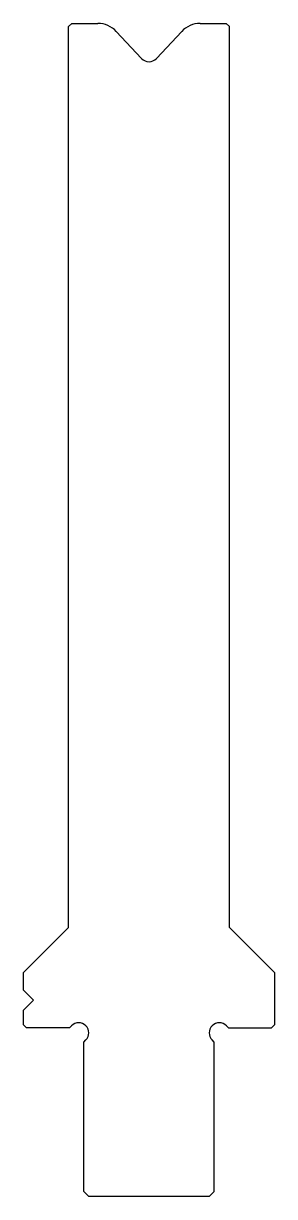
# Model space of a CAD drawing. Header units: metres. Extents: x -12 to 12, y -15 to 102.
import ezdxf

# ---------------------------------------------------------------- set-up
doc = ezdxf.new("R2010")
doc.units = ezdxf.units.M

msp = doc.modelspace()

# ---------------------------------------------------------------- linework, layer by layer
for p, q in [((-7.7, 101.8), (-8, 101.5)), ((-7.7, 101.8), (-5.084827, 101.8)), ((5.084827, 101.8), (7.7, 101.8)), ((8, 101.5), (7.7, 101.8)), ((-8, 11.8), (-8, 101.5)), ((-3.258974, 101.007706), (-0.730341, 98.304132)), ((0.730341, 98.304132), (3.258974, 101.007706)), ((8, 11.8), (8, 101.5)), ((-12.5, 7.3), (-8, 11.8)), ((12.5, 7.3), (8, 11.8)), ((-12.5, 5.55), (-12.5, 7.3)), ((12.5, 7.3), (12.5, 2.1)), ((-12.5, 5.55), (-11.5, 4.55)), ((-11.5, 4.55), (-12.5, 3.55)), ((-12.5, 2.1), (-12.5, 3.55)), ((-12.5, 2.1), (-12.2, 1.8)), ((-7.914214, 1.8), (-12.2, 1.8)), ((-7.707107, 2.007107), (-7.914214, 1.8)), ((7.707107, 2.007107), (7.914214, 1.8)), ((7.914214, 1.8), (12.2, 1.8)), ((12.2, 1.8), (12.5, 2.1)), ((-6.5, 0.385786), (-6.292893, 0.592893)), ((-6.5, -14.5), (-6.5, 0.385786)), ((6.5, 0.385786), (6.292893, 0.592893)), ((6.5, -14.5), (6.5, 0.385786)), ((-6.5, -14.5), (-6, -15)), ((6, -15), (-6, -15)), ((6, -15), (6.5, -14.5))]:
    msp.add_line(p, q)
for centre, radius, start, end in [((-5.084827, 99.3), 2.5, 43.085, 90), ((5.084827, 99.3), 2.5, 90, 136.915), ((0, 98.987215), 1, 223.085, 316.915), ((-7, 1.3), 1, 315, 135), ((7, 1.3), 1, 45, 225)]:
    msp.add_arc(centre, radius, start, end)

doc.saveas('drawing.dxf')
